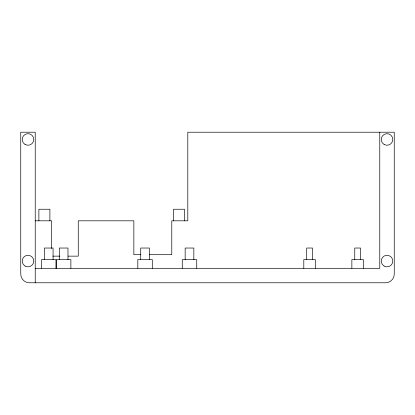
<?xml version="1.0" encoding="UTF-8"?>
<svg xmlns="http://www.w3.org/2000/svg" width="415" height="415" viewBox="0 0 415 415"><rect width="100%" height="100%" fill="white"/><g stroke="black" fill="none" stroke-linecap="round" stroke-linejoin="round"><path stroke-width="0.62" d="M35.228 220.816L51.626 220.816L51.626 248.435M140.924 254.696L133.853 254.696L133.853 220.816L78.264 220.816L78.264 256.143L68.112 256.143M149.281 254.696L171.784 254.696L171.784 220.816L187.803 220.816L187.803 132.219L394.25 132.219L394.25 274.092A8.684 8.684 0 0 1 385.566 282.781L29.434 282.781A8.684 8.684 0 0 1 20.75 274.092L20.75 132.219L35.228 132.219L35.228 282.781M52.892 256.143L59.869 256.143M35.228 268.303L379.772 268.303L379.772 132.219M363.447 268.303L363.447 259.619L351.863 259.619L351.863 268.303M360.547 259.619L360.547 248.035L354.758 248.035L354.758 259.619M315.379 268.303L315.379 259.619L303.801 259.619L303.801 268.303M312.485 259.619L312.485 248.035L306.695 248.035L306.695 259.619M196.741 268.303L196.741 259.619L182.263 259.619L182.263 268.303M193.847 259.619L193.847 248.035L185.157 248.035L185.157 259.619M184.509 220.816L184.509 209.238L173.532 209.238L173.532 220.816M152.295 268.303L152.295 259.619L137.822 259.619L137.822 268.303M149.4 259.619L149.4 248.035L140.716 248.035L140.716 259.619M70.877 268.303L70.877 259.619L56.404 259.619L56.404 268.303M67.982 259.619L67.982 248.035L59.298 248.035L59.298 259.619M55.968 268.303L55.968 259.619L41.49 259.619L41.49 268.303M53.073 259.619L53.073 248.035L44.384 248.035L44.384 259.619M49.888 220.816L49.888 209.238L38.886 209.238L38.886 220.816M25.092 144.472A5.789 5.789 0 0 0 33.781 139.461A5.789 5.789 0 0 0 25.092 134.444A5.789 5.789 0 0 0 25.092 144.472M384.119 144.472A5.789 5.789 0 0 0 392.803 139.461A5.789 5.789 0 0 0 384.119 134.444A5.789 5.789 0 0 0 384.119 144.472M384.119 266.077A5.789 5.789 0 0 0 392.803 261.066A5.789 5.789 0 0 0 384.119 256.05A5.789 5.789 0 0 0 384.119 266.077M25.092 266.077A5.789 5.789 0 0 0 33.781 261.066A5.789 5.789 0 0 0 25.092 256.05A5.789 5.789 0 0 0 25.092 266.077"/></g></svg>
